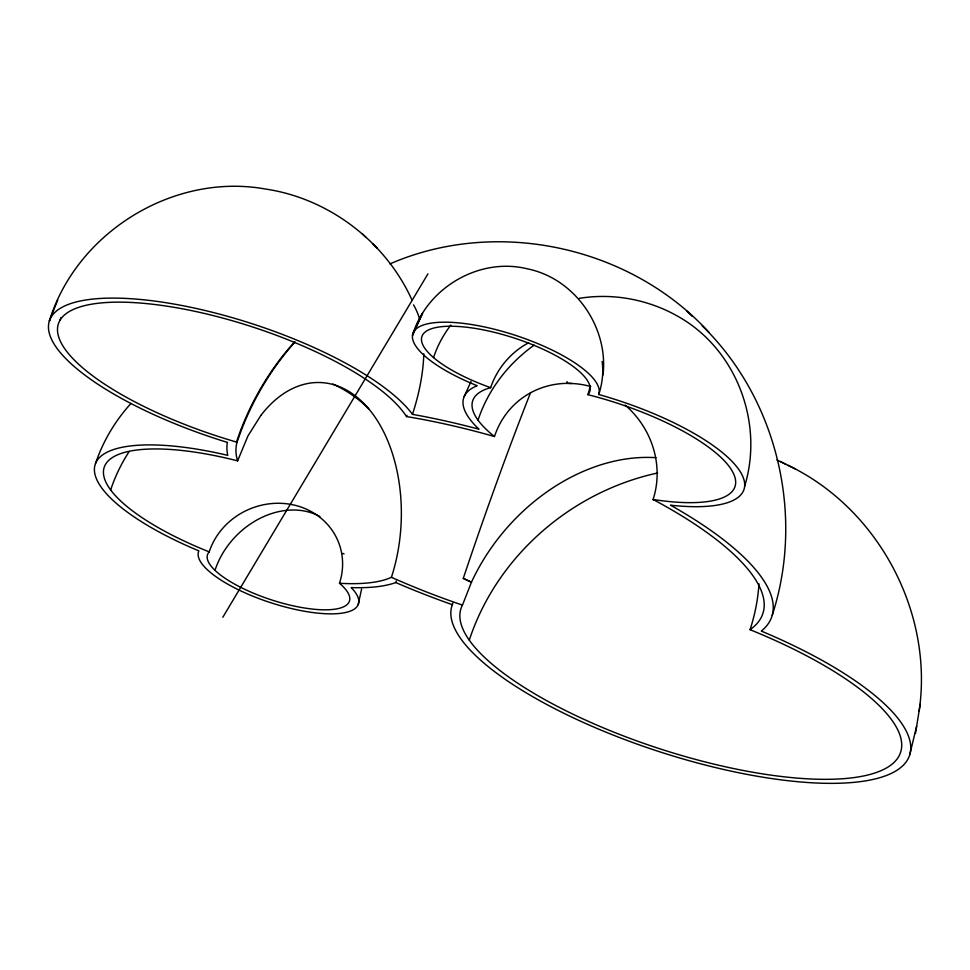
<?xml version="1.0" encoding="UTF-8"?>
<svg xmlns="http://www.w3.org/2000/svg" width="970" height="970" viewBox="0 0 970 970"><rect width="100%" height="100%" fill="white"/><g stroke="black" fill="none" stroke-linecap="round" stroke-linejoin="round"><path stroke-width="1.45" d="M603.013 375.002C608.663 327.048 574.834 278.354 527.231 268.799C479.192 256.929 426.461 287.981 412.505 335.377L422.556 313.249L414.044 331.255M919.099 711.265C933.758 612.482 878.189 508.316 788.089 465.321M909.775 754.648L916.626 726.203M915.486 733.465L920.215 704.111M358.185 604.625L361.592 589.069M744.657 486.164C763.22 425.66 738.788 355.541 685.463 320.924C654.35 300.712 615.841 292.31 579.138 298.372M772.241 615.186C804.736 515.603 777.479 399.203 702.28 325.896M494.482 436.548A86.9 80.983 51.5 0 1 566.625 383.368L567.159 381.646M656.011 457.695A176.455 133.642 -49.8 0 0 471.432 582.242L462.46 605.11A276.486 85.445 18.1 0 1 391.407 577.308A157.564 48.694 18.1 0 1 339.5 583.273A74.641 23.062 18.1 0 1 289.218 604.916A74.641 23.062 18.1 0 1 209.217 551.869A157.564 48.694 18.1 0 1 104.129 467.54A157.564 48.694 18.1 0 1 237.614 460.859L247.968 435.906L260.918 415.33M463.272 578.387L471.468 582.255L463.272 578.387A276.486 18.345 -70.7 0 1 530.505 392.801M95.509 463.563C102.99 441.253 115.224 420.713 131.083 403.35M57.691 300.069L49.373 320.961C76.86 231.963 173.982 172.357 265.659 189.065C328.927 198.45 385.672 241.76 411.983 299.997M464.157 396.645L471.008 381.489M222.833 617.247L427.928 273.879M389.904 263.913C497.004 217.256 630.27 246.319 708.997 332.358M566.625 383.405L572.167 383.502A86.876 81.019 51 0 1 590.791 386.545M566.674 383.247L571.815 383.477M776.849 459.913L795.497 468.995M780.401 461.526L786.015 464.315M209.205 551.881A68.979 63.523 -21.7 0 1 278.936 503.272A68.979 63.523 -21.7 0 1 341.646 553.203L342.349 553.591M686.554 310.849L692.253 316.329M362.101 233.624L365.981 237.359M372.832 243.882L377.415 248.296M391.407 577.308A136.673 86.73 -87.4 0 0 368.709 408.782L362.647 403.156A157.407 137.182 -36.6 0 0 332.904 384.047M367.048 406.879L368.697 408.782M110.653 489.983A157.577 137.328 -36.6 0 1 128.998 451.802M469.274 640.176A231.26 203.106 -35.3 0 1 657.587 472.996M237.614 460.859A276.486 85.445 18.1 0 1 237.104 442.223A185.658 57.375 18.1 0 1 58.261 335.45A185.658 57.375 18.1 0 1 204.064 313.371A185.658 57.375 18.1 0 1 406.478 416.566A276.486 85.445 18.1 0 1 494.421 436.524A137.982 42.644 18.1 0 1 490.65 387.661A88.331 27.281 18.1 0 1 423.126 334.141A88.331 27.281 18.1 0 1 524.055 341.44A88.331 27.281 18.1 0 1 587.905 394.681A137.982 42.644 18.1 0 1 731.513 469.892A137.982 42.644 18.1 0 1 653.089 499.477A276.486 85.445 18.1 0 1 750.016 629.676A231.26 71.465 18.1 0 1 894.085 762.371A231.26 71.465 18.1 0 1 635.023 740.243A231.26 71.465 18.1 0 1 462.46 605.122M433.541 357.578A88.331 67.257 -49.5 0 1 450.844 325.083M478.04 420.18A137.982 120.668 -36 0 1 534.191 345.126M490.674 387.661A60.734 44.972 -50.9 0 1 528.626 342.81M60.055 320.173A185.658 176.14 30.9 0 1 60.977 317.445M406.988 415.305A146.227 72.883 -61.1 0 1 406.588 416.554M758.94 583.807A176.455 133.642 -49.8 0 1 750.053 629.676M236.401 442.332A146.24 73.405 -61 0 1 294.759 341.755M237.104 442.223A146.215 72.774 -61.2 0 1 294.977 342.155M260.918 415.354A136.673 86.706 -87.4 0 1 367.048 406.866M214.988 570.324A74.641 59.631 -46.3 0 1 319.87 516.501M343.356 553.482A65.718 12.149 16 0 1 344.059 553.931M341.634 553.203A68.991 63.523 -21.8 0 1 339.488 583.273M452.335 604.686A285.944 88.367 18.1 0 1 395.796 582.558A167.022 51.616 18.1 0 1 351.164 587.59A84.099 25.984 18.1 0 1 290.576 608.336A84.099 25.984 18.1 0 1 198.874 550.887A167.022 51.616 18.1 0 1 95.096 464.751A167.022 51.616 18.1 0 1 227.78 455.354A285.944 88.367 18.1 0 1 227.368 442.381A195.115 60.298 18.1 0 1 48.985 331.91A195.115 60.298 18.1 0 1 199.262 309.151A195.115 60.298 18.1 0 1 412.468 414.348A285.944 88.367 18.1 0 1 478.998 429.213A147.44 45.566 18.1 0 1 477.191 385.72A97.788 30.215 18.1 0 1 415.16 329.849A97.788 30.215 18.1 0 1 522.018 337.572A97.788 30.215 18.1 0 1 598.757 394.511A147.44 45.566 18.1 0 1 739.807 470.983A147.44 45.566 18.1 0 1 670.5 505.176A285.944 88.367 18.1 0 1 761.329 631.082A240.718 74.387 18.1 0 1 902.003 766.458A240.718 74.387 18.1 0 1 636.09 743.735A240.718 74.387 18.1 0 1 452.335 604.686A189.599 143.56 -49.8 0 1 452.844 603.134M413.523 304.883A159.795 79.528 -61.2 0 1 419.549 318.742M423.781 353.808A159.795 79.528 -61.2 0 1 412.468 414.348M396.293 581.018A149.283 94.733 -87.4 0 1 395.796 582.558M625.141 405.072A86.876 81.019 51 0 1 653.004 499.72M590.172 385.708A60.722 44.996 -50.9 0 1 587.893 394.681M602.115 361.446A75.902 56.236 -50.9 0 1 598.757 394.511"/></g></svg>
